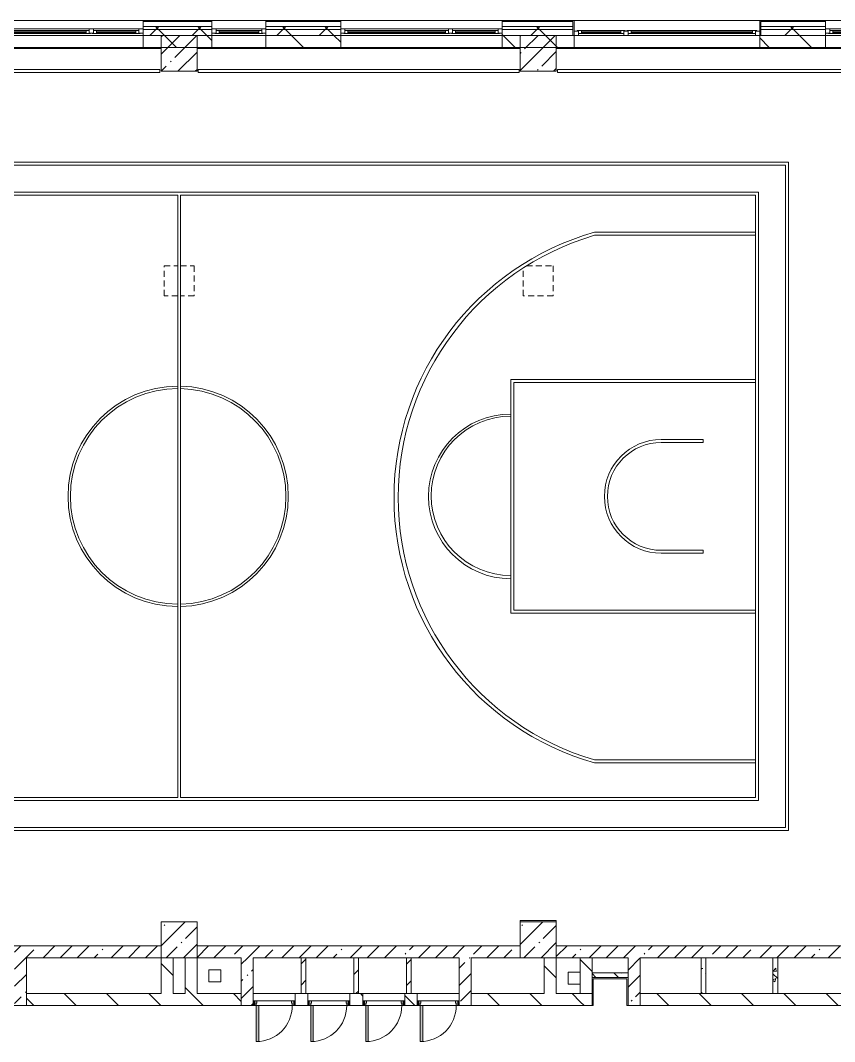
# Model space of a CAD drawing. Header units: millimetres. Extents: x 81609 to 272668, y -8553 to 29000.
# Drawn here: x 197468 to 211068, y 10300 to 27350 of the extents above; entities that cross this region are included whole.
import ezdxf

# ---------------------------------------------------------------- set-up
doc = ezdxf.new("R2010")
doc.units = ezdxf.units.MM
doc.linetypes.add('200_ШТРИХ__ш1_п0_6_', pattern=[160, 100, -60])
for name, color, linetype, lineweight in [('A-DETL-MBND-1', 7, '200_ШТРИХ__ш1_п0_6_', 9), ('A-GLAZ-3', 7, 'Continuous', 5), ('A-WALL', 7, 'Continuous', 9), ('A-WALL-2', 7, 'Continuous', 5), ('I-WALL-3', 7, 'Continuous', 5), ('S-COLS-1', 7, 'Continuous', 5)]:
    doc.layers.add(name, color=color, linetype=linetype, lineweight=lineweight)
for name, color, linetype, lineweight, true_color in [('A-DOOR-4', 7, 'Continuous', 5, 0xe2e2e2), ('A-DOOR-5', 7, 'Continuous', 5, 0xaaaaaa), ('A-DOOR-FRAM-2', 7, 'Continuous', 5, 0xe2e2e2), ('A-DOOR-FRAM-4', 7, 'Continuous', 5, 0xaaaaaa), ('A-FLOR-1', 7, 'Continuous', 5, 0xaaaaaa), ('I-WALL-5', 7, 'Continuous', 5, 0x787878)]:
    doc.layers.add(name, color=color, linetype=linetype, lineweight=lineweight, true_color=true_color)
pattern_1 = [(135, (145658, 0), (-353.5534, -353.5534), [])]
pattern_2 = [(45, (145658, 0), (-285.1231, 285.1231), []), (45, (145943.1, 0), (-285.1231, 285.1231), [504.031, -100.806, 16.764, -84.042])]
pattern_3 = [(45, (145658, 0), (-353.5534, 353.5534), []), (135, (145658, 0), (-353.5534, -353.5534), [])]
pattern_4 = [(135, (145658, 0), (-377.1708, -377.1708), [533.4, -88.9, 17.78, -88.9]), (135, (145658, 376.94), (-377.1708, -377.1708), []), (50, (145658, 0), (637.6445, -55.7866), [66.675, -733.425]), (355, (145658, 0), (-123.3494, 668.699), [53.34, -586.74]), (100.451, (145711.1, -4.65), (514.299, 612.908), [56.665, -623.315]), (46.184, (145658, 177.8), (948.776, -147.15), [100.012, -1100.137]), (96.636, (145737.05, 165.5), (830.909, 865.997), [84.998, -934.973]), (351.184, (145658, 177.8), (830.918, 865.988), [80.01, -880.11]), (21, (145746.9, 133.35), (530.6506, -357.9283), [66.675, -733.425]), (326, (145746.9, 133.35), (216.308, 644.6585), [53.34, -586.74]), (71.451, (145791.1, 103.5), (746.9596, 286.7243), [56.665, -623.315]), (37.5, (145657.99, 0), (10.8105, 295.9426), [16.764, -562.864, 16.764, -578.866, -588.962]), (37.5, (145657.99, 0), (10.8105, 295.9426), [-1175.258, 16.764, -572.198]), (7.5, (145658, 0), (233.8692, 350.6318), [16.764, -322.834, 16.764, -549.529, -224.472]), (7.5, (145658, 0), (233.8692, 350.6318), [-905.891, 16.764, -207.708]), (327.5, (145459.74, 0), (474.5678, -20.0513), [16.764, -205.486, 16.764, -676.656, -920.115]), (327.5, (145459.74, 0), (474.5678, -20.0513), [-915.67, 16.764, -903.351]), (317.5, (145370.84, 0), (518.4522, 88.9934), [16.764, -272.161, 16.764, -443.738, -653.415]), (317.5, (145370.84, 0), (518.4522, 88.9934), [-749.427, 16.764, -636.651])]
pattern_5 = [(45, (145657.99, 0), (-176.7767, 176.7767), [])]
pattern_6 = [(135, (1951.41, 164.685), (-14.14214, -14.14214), []), (225, (1951.41, 164.685), (14.14214, -14.14214), [])]
pattern_7 = [(45, (-171.384, 164.685), (-14.1421, 14.1421), []), (135, (-171.384, 164.685), (-14.1421, -14.1421), [])]

# ---------------------------------------------------------------- blocks, each defined once
blk = doc.blocks.new('BSC_Колонна _Прямоугольная - 600х600-23205375-2_9_3_птичка')
at = {"layer": 'S-COLS-1'}
h = blk.add_hatch(dxfattribs=at)
h.set_pattern_fill('FP_81', color=256, style=0, pattern_type=2)
h.set_pattern_definition([(45, (-54460, -12000), (-285.123, 285.123), []), (45, (-54174.88, -12000), (-285.123, 285.123), [504.031, -100.806, 16.764, -84.042])])
h.paths.add_polyline_path([(-300, -300), (300, -300), (300, 300), (-300, 300)])
for p, q in [((300, 300), (-300, 300)), ((-300, 300), (-300, -300)), ((300, -300), (300, 300)), ((-300, -300), (300, -300))]:
    blk.add_line(p, q, dxfattribs=at)
blk = doc.blocks.new('BSC_Колонна _Прямоугольная - 600х600-V233-2_9_3_птичка')
at = {"layer": 'S-COLS-1'}
h = blk.add_hatch(dxfattribs=at)
h.set_pattern_fill('FP_94', color=256, style=0, pattern_type=2)
h.set_pattern_definition([(45, (-60460, -12000), (-285.1231, 285.1231), []), (45, (-60174.88, -12000), (-285.1231, 285.1231), [504.031, -100.806, 16.764, -84.042])])
h.paths.add_polyline_path([(-300, -300), (300, -300), (300, 300), (-300, 300), (-300, -201)])
for p, q in [((300, 300), (-300, 300)), ((-300, 300), (-300, -300)), ((300, -300), (300, 300)), ((-300, -300), (300, -300))]:
    blk.add_line(p, q, dxfattribs=at)
blk = doc.blocks.new('120_Окно_СКБ_2Ст - 120_Окно_СКБ_2Ст 2700х2500 _мал створка справа_ 2-23206922-2_9_3_птичка')
at = {"layer": 'A-GLAZ-3'}
for p, q in [((-1350, -75), (-1350, -5)), ((-1350, -5), (-1280, -5)), ((1350, -5), (-1350, -5)), ((-1280, -75), (-1350, -75)), ((-1350, -75), (-1300, -75)), ((-1280, -75), (-1300, -75)), ((-1300, -75), (-1300, -85)), ((-1300, -85), (470, -85)), ((470, -85), (-1300, -85)), ((-1280, -5), (-1280, -75)), ((450, -35), (-1280, -35)), ((-1280, -35), (-1280, -75)), ((-1230, -85), (-1230, -35)), ((-1230, -55), (400, -55)), ((400, -65), (-1230, -65)), ((400, -85), (400, -35)), ((450, -75), (450, -5)), ((450, -5), (520, -5)), ((450, -75), (450, -35)), ((520, -75), (450, -75)), ((470, -75), (450, -75)), ((470, -75), (500, -75)), ((470, -85), (470, -75)), ((520, -75), (500, -75)), ((500, -75), (500, -85)), ((500, -85), (1300, -85)), ((1300, -85), (500, -85)), ((520, -5), (520, -75)), ((1280, -35), (520, -35)), ((520, -35), (520, -75)), ((570, -85), (570, -35)), ((570, -55), (1230, -55)), ((1230, -65), (570, -65)), ((1230, -85), (1230, -35)), ((1280, -75), (1280, -5)), ((1280, -5), (1350, -5)), ((1280, -75), (1280, -35)), ((1350, -75), (1280, -75)), ((1300, -75), (1280, -75)), ((1300, -75), (1350, -75)), ((1300, -85), (1300, -75)), ((1350, -5), (1350, -75))]:
    blk.add_line(p, q, dxfattribs=at)
blk = doc.blocks.new('120_Окно_СКБ_2Ст - 120_Окно_СКБ_2Ст 3100х2500 _мал_створка слева_ 2-19089248-2_9_3_птичка')
at = {"layer": 'A-GLAZ-3'}
for p, q in [((-1550, -75), (-1550, -5)), ((-1550, -5), (-1480, -5)), ((1550, -5), (-1550, -5)), ((-1480, -75), (-1550, -75)), ((-1550, -75), (-1500, -75)), ((-1480, -75), (-1500, -75)), ((-1500, -75), (-1500, -85)), ((-1500, -85), (670, -85)), ((670, -85), (-1500, -85)), ((-1480, -5), (-1480, -75)), ((650, -35), (-1480, -35)), ((-1480, -35), (-1480, -75)), ((-1430, -85), (-1430, -35)), ((-1430, -55), (600, -55)), ((600, -65), (-1430, -65)), ((600, -85), (600, -35)), ((650, -75), (650, -5)), ((650, -5), (720, -5)), ((650, -75), (650, -35)), ((720, -75), (650, -75)), ((670, -75), (650, -75)), ((670, -75), (700, -75)), ((670, -85), (670, -75)), ((720, -75), (700, -75)), ((700, -75), (700, -85)), ((700, -85), (1500, -85)), ((1500, -85), (700, -85)), ((720, -5), (720, -75)), ((1480, -35), (720, -35)), ((720, -35), (720, -75)), ((770, -85), (770, -35)), ((770, -55), (1430, -55)), ((1430, -65), (770, -65)), ((1430, -85), (1430, -35)), ((1480, -75), (1480, -5)), ((1480, -5), (1550, -5)), ((1480, -75), (1480, -35)), ((1550, -75), (1480, -75)), ((1500, -75), (1480, -75)), ((1500, -75), (1550, -75)), ((1500, -85), (1500, -75)), ((1550, -5), (1550, -75))]:
    blk.add_line(p, q, dxfattribs=at)
blk = doc.blocks.new('120_Окно_СКБ_2Ст - 120_Окно_СКБ_2Ст 3100х2500 _мал_створка слева_-22274797-2_9_3_птичка')
at = {"layer": 'A-GLAZ-3'}
for p, q in [((-1550, 45), (-1550, 115)), ((-1550, 115), (-1480, 115)), ((1550, 115), (-1550, 115)), ((-1480, 45), (-1550, 45)), ((-1550, 45), (-1500, 45)), ((-1480, 45), (-1500, 45)), ((-1500, 45), (-1500, 35)), ((-1500, 35), (670, 35)), ((670, 35), (-1500, 35)), ((-1480, 115), (-1480, 45)), ((650, 85), (-1480, 85)), ((-1480, 85), (-1480, 45)), ((-1430, 35), (-1430, 85)), ((-1430, 65), (600, 65)), ((600, 55), (-1430, 55)), ((600, 35), (600, 85)), ((650, 45), (650, 115)), ((650, 115), (720, 115)), ((650, 45), (650, 85)), ((720, 45), (650, 45)), ((670, 45), (650, 45)), ((670, 45), (700, 45)), ((670, 35), (670, 45)), ((720, 45), (700, 45)), ((700, 45), (700, 35)), ((700, 35), (1500, 35)), ((1500, 35), (700, 35)), ((720, 115), (720, 45)), ((1480, 85), (720, 85)), ((720, 85), (720, 45)), ((770, 35), (770, 85)), ((770, 65), (1430, 65)), ((1430, 55), (770, 55)), ((1430, 35), (1430, 85)), ((1480, 45), (1480, 115)), ((1480, 115), (1550, 115)), ((1480, 45), (1480, 85)), ((1550, 45), (1480, 45)), ((1500, 45), (1480, 45)), ((1500, 45), (1550, 45)), ((1500, 35), (1500, 45)), ((1550, 115), (1550, 45))]:
    blk.add_line(p, q, dxfattribs=at)
blk = doc.blocks.new('BSC_Колонна _Прямоугольная - 500х500-33455413-2_9_3_птичка')
at = {"layer": 'A-DETL-MBND-1'}
for p, q in [((-250, 250), (-23, 250)), ((-250, -250), (-250, 250)), ((27, 250), (250, 250)), ((250, 250), (250, -250)), ((-23, -250), (-250, -250)), ((250, -250), (27, -250))]:
    blk.add_line(p, q, dxfattribs=at)
blk = doc.blocks.new('120_Окно_СКБ_1Ст - 120_Окно_СКБ_1Ст 900х2500_h_-19906774-2_9_3_птичка')
at = {"layer": 'A-GLAZ-3'}
for p, q in [((-450, -75), (-450, -5)), ((-450, -5), (-380, -5)), ((450, -5), (-450, -5)), ((-380, -75), (-450, -75)), ((-450, -75), (-400, -75)), ((-380, -75), (-400, -75)), ((-400, -75), (-400, -85)), ((-400, -85), (400, -85)), ((400, -85), (-400, -85)), ((-380, -5), (-380, -75)), ((380, -35), (-380, -35)), ((-380, -35), (-380, -75)), ((-330, -85), (-330, -35)), ((-330, -55), (330, -55)), ((330, -65), (-330, -65)), ((330, -85), (330, -35)), ((380, -75), (380, -5)), ((380, -5), (450, -5)), ((380, -75), (380, -35)), ((450, -75), (380, -75)), ((400, -75), (380, -75)), ((400, -75), (450, -75)), ((400, -85), (400, -75)), ((450, -5), (450, -75))]:
    blk.add_line(p, q, dxfattribs=at)
blk = doc.blocks.new('110_Дверь_СКБ_1Ст - д-18 700x2100h_Технический шкаф ЭОМ и СС-V286-2_9_3_птичка')
at = {"layer": 'A-DOOR-4'}
h = blk.add_hatch(color=256, dxfattribs=at)
h.paths.add_polyline_path([(-312.5, 100), (-312.5, 20), (-277.5, 20), (-277.5, 60), (-287.5, 60), (-287.5, 100), (-300.5, 100)])
h.paths.add_polyline_path([(312.5, 100), (312.5, 60), (302.5, 60), (302.5, 20), (337.5, 20), (337.5, 100)])
at = {"layer": 'A-DOOR-5'}
h = blk.add_hatch(dxfattribs=at)
h.set_pattern_fill('FP_26', color=256, style=0, pattern_type=2)
h.set_pattern_definition(pattern_6)
h.paths.add_polyline_path([(362.5, 100), (337.5, 100), (337.5, 20), (362.5, 20)])
at = {"layer": 'A-DOOR-FRAM-2'}
blk.add_hatch(color=256, dxfattribs=at).paths.add_polyline_path([(272.5, 700), (272.5, 100), (312.5, 100), (312.5, 700)])
at = {"layer": 'A-DOOR-FRAM-4'}
h = blk.add_hatch(dxfattribs=at)
h.set_pattern_fill('FP_27', color=256, style=0, pattern_type=2)
h.set_pattern_definition(pattern_7)
h.paths.add_polyline_path([(-312.5, 100), (-337.5, 100), (-337.5, 20), (-312.5, 20)])
at = {"layer": 'A-DOOR-5'}
for p, q in [((312.5, 700), (272.5, 700)), ((272.5, 700), (272.5, 100)), ((312.5, 100), (312.5, 700)), ((272.5, 100), (312.5, 100))]:
    blk.add_line(p, q, dxfattribs=at)
blk.add_arc((312.5, 100), 600, 90, 180, dxfattribs=at)
at = {"layer": 'A-DOOR-FRAM-4'}
for p, q in [((-312.5, 100), (-337.5, 100)), ((-337.5, 100), (-337.5, 20)), ((-337.5, 20), (-312.5, 20)), ((-287.5, 100), (-312.5, 100)), ((-312.5, 100), (-312.5, 20)), ((-312.5, 20), (-312.5, 100)), ((-312.5, 20), (-277.5, 20)), ((-287.5, 60), (-287.5, 100)), ((-287.5, 100), (272.5, 100)), ((-277.5, 60), (-287.5, 60)), ((-277.5, 20), (-277.5, 60)), ((302.5, 20), (-277.5, 20)), ((312.5, 60), (302.5, 60)), ((302.5, 60), (302.5, 20)), ((302.5, 20), (337.5, 20)), ((312.5, 100), (312.5, 60)), ((337.5, 100), (312.5, 100)), ((337.5, 20), (337.5, 100)), ((362.5, 100), (337.5, 100)), ((337.5, 100), (337.5, 20)), ((337.5, 20), (362.5, 20)), ((362.5, 20), (362.5, 100))]:
    blk.add_line(p, q, dxfattribs=at)
blk = doc.blocks.new('110_Дверь_СКБ_1Ст - д-18 700x2100h_Технический шкаф ЭОМ и СС-V287-2_9_3_птичка')
at = {"layer": 'A-DOOR-4'}
h = blk.add_hatch(color=256, dxfattribs=at)
h.paths.add_polyline_path([(312.5, 100), (312.5, 60), (302.5, 60), (302.5, 20), (337.5, 20), (337.5, 100)])
h.paths.add_polyline_path([(-287.5, 100), (-312.5, 100), (-312.5, 20), (-277.5, 20), (-277.5, 60), (-287.5, 60)])
at = {"layer": 'A-DOOR-5'}
h = blk.add_hatch(dxfattribs=at)
h.set_pattern_fill('FP_26', color=256, style=0, pattern_type=2)
h.set_pattern_definition(pattern_6)
h.paths.add_polyline_path([(362.5, 100), (337.5, 100), (337.5, 20), (362.5, 20)])
at = {"layer": 'A-DOOR-FRAM-2'}
blk.add_hatch(color=256, dxfattribs=at).paths.add_polyline_path([(272.5, 700), (272.5, 100), (312.5, 100), (312.5, 700)])
at = {"layer": 'A-DOOR-FRAM-4'}
h = blk.add_hatch(dxfattribs=at)
h.set_pattern_fill('FP_27', color=256, style=0, pattern_type=2)
h.set_pattern_definition(pattern_7)
h.paths.add_polyline_path([(-318, 100), (-337.5, 100), (-337.5, 20), (-312.5, 20), (-312.5, 100)])
at = {"layer": 'A-DOOR-5'}
for p, q in [((312.5, 700), (272.5, 700)), ((272.5, 700), (272.5, 100)), ((312.5, 100), (312.5, 700)), ((272.5, 100), (312.5, 100))]:
    blk.add_line(p, q, dxfattribs=at)
blk.add_arc((312.5, 100), 600, 90, 180, dxfattribs=at)
at = {"layer": 'A-DOOR-FRAM-4'}
for p, q in [((-312.5, 100), (-337.5, 100)), ((-337.5, 100), (-337.5, 20)), ((-337.5, 20), (-312.5, 20)), ((-287.5, 100), (-312.5, 100)), ((-312.5, 100), (-312.5, 20)), ((-312.5, 20), (-312.5, 100)), ((-312.5, 20), (-277.5, 20)), ((-287.5, 60), (-287.5, 100)), ((-287.5, 100), (272.5, 100)), ((-277.5, 60), (-287.5, 60)), ((-277.5, 20), (-277.5, 60)), ((302.5, 20), (-277.5, 20)), ((312.5, 60), (302.5, 60)), ((302.5, 60), (302.5, 20)), ((302.5, 20), (337.5, 20)), ((312.5, 100), (312.5, 60)), ((337.5, 100), (312.5, 100)), ((337.5, 20), (337.5, 100)), ((362.5, 100), (337.5, 100)), ((337.5, 100), (337.5, 20)), ((337.5, 20), (362.5, 20)), ((362.5, 20), (362.5, 100))]:
    blk.add_line(p, q, dxfattribs=at)
blk = doc.blocks.new('BSC_Колонна _Прямоугольная - 500х500-V298-2_9_3_птичка')
at = {"layer": 'A-DETL-MBND-1'}
for p, q in [((-250, -250), (-250, 216)), ((-198, 250), (250, 250)), ((250, 250), (250, -250)), ((250, -250), (-250, -250))]:
    blk.add_line(p, q, dxfattribs=at)

msp = doc.modelspace()

# ---------------------------------------------------------------- hatches: boundary and pattern name
at = {"layer": 'A-WALL-2'}
h = msp.add_hatch(dxfattribs=at)
h.set_pattern_fill('FP_68', color=256, style=0, pattern_type=2)
h.set_pattern_definition(pattern_3)
h.paths.add_polyline_path([(230518, 27200), (230518, 27250), (226008, 27250), (226008, 27200), (229846.6, 27200)])
h.paths.add_polyline_path([(222426.5, 27200), (223508, 27200), (223508, 27250), (221998, 27250), (221998, 27200)])
h.paths.add_polyline_path([(209838, 27200), (210918, 27200), (210918, 27250), (209838, 27250)])
h.paths.add_polyline_path([(213151.3, 27200), (213618, 27200), (213615, 27250), (211818, 27250), (211818, 27200), (212223.7, 27200)])
h.paths.add_polyline_path([(214518, 27200), (219898, 27200), (219898, 27250), (214518, 27250)])
h.paths.add_polyline_path([(202021, 27200), (202818, 27200), (202818, 27250), (201567.9, 27250), (201567.9, 27200)])
h.paths.add_polyline_path([(200166, 27200), (200667.9, 27200), (200667.9, 27250), (199518.2, 27250), (199518.2, 27200)])
h.paths.add_polyline_path([(205518, 27200), (206698, 27200), (206698, 27250), (205518, 27250)])
h.paths.add_polyline_path([(195528.4, 27200), (196418.2, 27200), (196418.2, 27250), (195318.3, 27250), (195318.3, 27200)])
h.paths.add_polyline_path([(194418.3, 27200), (194418.3, 27250), (193165, 27250), (193165, 27200), (193673.3, 27200)])
h.paths.add_polyline_path([(190065, 27200), (190065, 27250), (187668, 27250), (187668, 27200), (189035.7, 27200)])
h = msp.add_hatch(dxfattribs=at)
h.set_pattern_fill('FP_68', color=256, style=0, pattern_type=2)
h.set_pattern_definition(pattern_3)
h.paths.add_polyline_path([(229858, 27100), (230518, 27100), (230518, 27200), (226008, 27200), (226008, 27100), (229846.6, 27100)])
h.paths.add_polyline_path([(212223.7, 27100), (213618, 27100), (213615, 27200), (211818, 27200), (211818, 27100)])
h.paths.add_polyline_path([(210918, 27100), (210918, 27200), (209838, 27200), (209838, 27100), (210613.2, 27100)])
h.paths.add_polyline_path([(223508, 27100), (223508, 27200), (221998, 27200), (221998, 27100), (223354, 27100)])
h.paths.add_polyline_path([(214518, 27100), (219898, 27100), (219898, 27200), (214518, 27200)])
h.paths.add_polyline_path([(206658.6, 27100), (206698, 27100), (206698, 27200), (205518, 27200), (205518, 27100), (206413.2, 27100)])
h.paths.add_polyline_path([(199518.2, 27100), (200667.9, 27100), (200667.9, 27200), (199518.2, 27200)])
h.paths.add_polyline_path([(202484.8, 27100), (202818, 27100), (202818, 27200), (201567.9, 27200), (201567.9, 27100), (202021, 27100)])
h.paths.add_polyline_path([(194418.3, 27100), (194418.3, 27200), (193165, 27200), (193165, 27100), (193673.3, 27100)])
h.paths.add_polyline_path([(190065, 27100), (190065, 27200), (187718, 27200), (187718, 27100), (189035.7, 27100)])
h.paths.add_polyline_path([(195318.3, 27100), (196418.2, 27100), (196418.2, 27200), (195318.3, 27200)])
at = {"layer": 'I-WALL-3'}
h = msp.add_hatch(dxfattribs=at)
h.set_pattern_fill('FP_79', color=256, style=0, pattern_type=2)
h.set_pattern_definition(pattern_1)
h.paths.add_polyline_path([(227064.1, 26900), (229858, 26900), (229858, 27100), (226808, 27100), (226808, 26900)])
h.paths.add_polyline_path([(226308, 26900), (226308, 27100), (226008, 27100), (226008, 26900), (226136.5, 26900)])
h.paths.add_polyline_path([(215933.8, 26900), (215968, 26900), (215968, 27100), (214518, 27100), (214518, 26900), (215006.3, 26900)])
h.paths.add_polyline_path([(216861.3, 26900), (219198, 26900), (219198, 27100), (216468, 27100), (216468, 26900)])
h.paths.add_polyline_path([(212418, 26900), (213618, 26900), (213615, 27100), (212418, 27100)])
h.paths.add_polyline_path([(221998, 26900), (222408, 26900), (222408, 27100), (221998, 27100)])
h.paths.add_polyline_path([(223508, 26900), (223508, 27100), (222908, 27100), (222908, 26900), (223354, 26900)])
h.paths.add_polyline_path([(219898, 26900), (219898, 27100), (219698, 27100), (219698, 26900)])
h.paths.add_polyline_path([(201567.9, 26900), (202818, 26900), (202818, 27100), (201567.9, 27100)])
h.paths.add_polyline_path([(205518, 26900), (206718, 26900), (206718, 27100), (205518, 27100)])
h.paths.add_polyline_path([(200166, 26900), (200667.9, 26900), (200667.9, 27100), (199518.2, 27100), (199518.2, 26900)])
h.paths.add_polyline_path([(210122.8, 26900), (210918, 26900), (210918, 27100), (209818, 27100), (209818, 26900)])
h.paths.add_polyline_path([(196022.8, 26900), (196418.2, 26900), (196418.2, 27100), (196022.8, 27100)])
h = msp.add_hatch(dxfattribs=at)
h.set_pattern_fill('FP_76', color=256, style=0, pattern_type=2)
h.set_pattern_definition(pattern_2)
h.paths.add_polyline_path([(197368, 10900), (197568, 10900), (197568, 11900), (197368, 11900), (197368, 11100)])
h = msp.add_hatch(dxfattribs=at)
h.set_pattern_fill('FP_76', color=256, style=0, pattern_type=2)
h.set_pattern_definition(pattern_2)
h.paths.add_polyline_path([(199818, 11700), (199818, 11900), (197568, 11900), (197568, 11700), (198310.9, 11700)])
h = msp.add_hatch(dxfattribs=at)
h.set_pattern_fill('FP_76', color=256, style=0, pattern_type=2)
h.set_pattern_definition(pattern_2)
h.paths.add_polyline_path([(201358, 11700), (205818, 11700), (205818, 11900), (200418, 11900), (200418, 11700), (201158, 11700)])
h.paths.add_polyline_path([(207586.1, 11700), (211818, 11700), (211818, 11900), (206418, 11900), (206418, 11700), (207018, 11700)])
h = msp.add_hatch(dxfattribs=at)
h.set_pattern_fill('FP_79', color=256, style=0, pattern_type=2)
h.set_pattern_definition(pattern_1)
h.paths.add_polyline_path([(200018, 11100), (200018, 11700), (199818, 11700), (199818, 11100)])
h = msp.add_hatch(dxfattribs=at)
h.set_pattern_fill('FP_79', color=256, style=0, pattern_type=2)
h.set_pattern_definition(pattern_1)
h.paths.add_polyline_path([(200218, 11100), (200418, 11100), (200418, 11700), (200218, 11700), (200218, 11221)])
h = msp.add_hatch(dxfattribs=at)
h.set_pattern_fill('FP_76', color=256, style=0, pattern_type=2)
h.set_pattern_definition(pattern_2)
h.paths.add_polyline_path([(201158, 10900), (201358, 10900), (201358, 11700), (201158, 11700), (201158, 10980)])
h = msp.add_hatch(dxfattribs=at)
h.set_pattern_fill('FP_80', color=256, style=0, pattern_type=2)
h.set_pattern_definition(pattern_5)
h.paths.add_polyline_path([(202237.2, 11100), (202237.2, 11700), (202157.2, 11700), (202157.2, 11100)])
h = msp.add_hatch(dxfattribs=at)
h.set_pattern_fill('FP_80', color=256, style=0, pattern_type=2)
h.set_pattern_definition(pattern_5)
h.paths.add_polyline_path([(203117.2, 11100), (203117.2, 11700), (203037.2, 11700), (203037.2, 11100)])
h = msp.add_hatch(dxfattribs=at)
h.set_pattern_fill('FP_80', color=256, style=0, pattern_type=2)
h.set_pattern_definition(pattern_5)
h.paths.add_polyline_path([(203997.2, 11100), (203997.2, 11700), (203917.2, 11700), (203917.2, 11100)])
h = msp.add_hatch(dxfattribs=at)
h.set_pattern_fill('FP_76', color=256, style=0, pattern_type=2)
h.set_pattern_definition(pattern_2)
h.paths.add_polyline_path([(204998, 10900), (204998, 11700), (204798, 11700), (204803.6, 10900)])
h = msp.add_hatch(dxfattribs=at)
h.set_pattern_fill('FP_79', color=256, style=0, pattern_type=2)
h.set_pattern_definition(pattern_1)
h.paths.add_polyline_path([(206418, 11100), (206418, 11700), (206218, 11700), (206218, 11100)])
h = msp.add_hatch(dxfattribs=at)
h.set_pattern_fill('FP_79', color=256, style=0, pattern_type=2)
h.set_pattern_definition(pattern_1)
h.paths.add_polyline_path([(207018, 11100), (207018, 11700), (206818, 11700), (206818, 11100)])
h = msp.add_hatch(dxfattribs=at)
h.set_pattern_fill('FP_79', color=256, style=0, pattern_type=2)
h.set_pattern_definition(pattern_1)
h.paths.add_polyline_path([(206818, 10900), (207018, 10900), (207018, 11700), (206818, 11700), (206818, 11100)])
h = msp.add_hatch(dxfattribs=at)
h.set_pattern_fill('FP_76', color=256, style=0, pattern_type=2)
h.set_pattern_definition(pattern_2)
h.paths.add_polyline_path([(207618, 10900), (207818, 10900), (207818, 11700), (207618, 11700), (207618, 11100)])
h = msp.add_hatch(dxfattribs=at)
h.set_pattern_fill('FP_79', color=256, style=0, pattern_type=2)
h.set_pattern_definition(pattern_1)
h.paths.add_polyline_path([(206818, 10900), (206818, 11100), (204998, 11100), (204998, 10900), (205731.1, 10900)])
h.paths.add_polyline_path([(200166, 10900), (201158, 10900), (201158, 11100), (197568, 11100), (197568, 10900), (198310.9, 10900)])
h.paths.add_polyline_path([(202058, 10900), (202268, 10900), (202268, 11100), (202058, 11100), (202058, 10980)])
h.paths.add_polyline_path([(203888, 10900), (204098, 10900), (204098, 11100), (203888, 11100), (203888, 10980)])
h.paths.add_polyline_path([(203188, 10900), (203188, 11100), (202968, 11100), (202968, 10900)])
h.paths.add_polyline_path([(192918.7, 10900), (197368, 10900), (197368, 11100), (192918.7, 11100)])
h = msp.add_hatch(dxfattribs=at)
h.set_pattern_fill('FP_79', color=256, style=0, pattern_type=2)
h.set_pattern_definition(pattern_1)
h.paths.add_polyline_path([(212218, 10900), (212218, 11100), (207818, 11100), (207818, 10900), (209441.2, 10900)])
at = {"layer": 'I-WALL-5'}
h = msp.add_hatch(dxfattribs=at)
h.set_pattern_fill('FP_83', color=256, style=0, pattern_type=2)
h.set_pattern_definition(pattern_4)
h.paths.add_polyline_path([(208918, 11100), (208918, 11700), (208838, 11700), (208838, 11100)])
h = msp.add_hatch(dxfattribs=at)
h.set_pattern_fill('FP_83', color=256, style=0, pattern_type=2)
h.set_pattern_definition(pattern_4)
h.paths.add_polyline_path([(210118, 11100), (210118, 11700), (210038, 11700), (210038, 11100)])
h = msp.add_hatch(dxfattribs=at)
h.set_pattern_fill('FP_83', color=256, style=0, pattern_type=2)
h.set_pattern_definition(pattern_4)
h.paths.add_polyline_path([(207618, 11370), (207618, 11450), (207018, 11450), (207018, 11370), (207586.1, 11370)])
at = {"layer": 'S-COLS-1'}
h = msp.add_hatch(dxfattribs=at)
h.set_pattern_fill('FP_76', color=256, style=0, pattern_type=2)
h.set_pattern_definition(pattern_2)
h.paths.add_polyline_path([(200418, 26500), (200418, 27100), (199818, 27100), (199818, 26500), (200166, 26500)])
h = msp.add_hatch(dxfattribs=at)
h.set_pattern_fill('FP_76', color=256, style=0, pattern_type=2)
h.set_pattern_definition(pattern_2)
h.paths.add_polyline_path([(206418, 26500), (206418, 27100), (205818, 27100), (205818, 26500)])

# ---------------------------------------------------------------- linework, layer by layer
at = {"layer": 'A-FLOR-1'}
for p, q in [((210298, 24981.3), (189941.6, 24981.3)), ((189991.6, 24931.3), (210248, 24931.3)), ((210248, 24931.3), (210248, 13874.4)), ((210298, 13824.4), (210298, 24981.3)), ((209798, 24481.3), (190441.6, 24481.3)), ((190491.6, 24431.3), (200094.8, 24431.3)), ((200094.8, 24431.3), (200094.8, 14374.4)), ((200144.8, 14374.4), (200144.8, 24431.3)), ((200144.8, 24431.3), (209748, 24431.3)), ((209748, 24431.3), (209748, 14374.4)), ((209798, 14324.4), (209798, 24481.3)), ((209748, 23812.8), (207058.3, 23812.8)), ((207058.3, 23762.8), (209748, 23762.8)), ((205658.3, 21352.8), (205658.3, 17452.8)), ((209748, 21352.8), (205658.3, 21352.8)), ((205708.3, 17502.8), (205708.3, 21302.8)), ((205708.3, 21302.8), (209748, 21302.8)), ((208873, 20352.8), (208173, 20352.8)), ((208173, 20302.8), (208873, 20302.8)), ((208873, 20302.8), (208873, 20352.8)), ((208873, 18502.8), (208173, 18502.8)), ((208173, 18452.8), (208873, 18452.8)), ((208873, 18452.8), (208873, 18502.8)), ((205658.3, 17452.8), (209748, 17452.8)), ((209748, 17502.8), (205708.3, 17502.8)), ((209748, 15002.8), (207058.3, 15002.8)), ((207058.3, 14952.8), (209748, 14952.8)), ((190441.6, 14324.4), (209798, 14324.4)), ((200094.8, 14374.4), (190491.6, 14374.4)), ((209748, 14374.4), (200144.8, 14374.4)), ((189941.6, 13824.4), (210298, 13824.4)), ((210248, 13874.4), (189991.6, 13874.4)), ((205818, 12300), (205818, 12320)), ((205818, 12320), (206418, 12320)), ((206418, 12320), (206418, 12300)), ((200618, 11500), (200818, 11500)), ((200618, 11300), (200618, 11500)), ((200818, 11500), (200818, 11300)), ((206618, 11457), (206818, 11457)), ((206618, 11257), (206618, 11457)), ((200818, 11300), (200618, 11300)), ((206818, 11257), (206618, 11257)), ((207597, 11350), (207038, 11350)), ((207038, 11350), (207038, 10900)), ((207597, 10900), (207597, 11350)), ((207038, 10900), (207018, 10900)), ((207618, 10900), (207597, 10900))]:
    msp.add_line(p, q, dxfattribs=at)
for centre, radius, start, end in [((208313, 19382.8), 4604.2, 105.81331, 254.18669), ((208342.5, 19382.8), 4564.4, 106.34112, 253.65888), ((200103.1, 19403.3), 1840, 90.26005, 180), ((200103.1, 19403.3), 1800, 90.26583, 180), ((200103.1, 19403.3), 1840, 0, 88.70133), ((200103.1, 19403.3), 1800, 0, 88.67247), ((205658.3, 19402.8), 1375, 90, 270), ((205658.3, 19411.7), 1330, 90, 270), ((208173, 19402.8), 950, 90, 270), ((208173, 19402.8), 900, 90, 270), ((200103.1, 19403.3), 1840, 180, 269.73995), ((200103.1, 19403.3), 1800, 180, 269.73417), ((200103.1, 19403.3), 1800, 271.32753, 360), ((200103.1, 19403.3), 1840, 271.29867, 360)]:
    msp.add_arc(centre, radius, start, end, dxfattribs=at)
at = {"layer": 'A-WALL'}
for p, q in [((200667.9, 27330), (199518.2, 27330)), ((202818, 27330), (201567.9, 27330)), ((206698, 27330), (205518, 27330)), ((206698, 27100), (206698, 27330)), ((209838, 27330), (209838, 27100)), ((210918, 27330), (209838, 27330)), ((200667.9, 27250), (199518.2, 27250)), ((200667.9, 27200), (199518.2, 27200)), ((202818, 27250), (201567.9, 27250)), ((202818, 27200), (201567.9, 27200)), ((206698, 27250), (205518, 27250)), ((206698, 27200), (205518, 27200)), ((210918, 27250), (209838, 27250)), ((210918, 27200), (209838, 27200)), ((200667.9, 27100), (199518.2, 27100)), ((202818, 27100), (201567.9, 27100)), ((206718, 27100), (205518, 27100)), ((210918, 27100), (209818, 27100)), ((202237.2, 11700), (202157.2, 11700)), ((203117.2, 11700), (203037.2, 11700)), ((203997.2, 11700), (203917.2, 11700)), ((207018, 11700), (206818, 11700)), ((208918, 11700), (208838, 11700)), ((210118, 11700), (210038, 11700)), ((207018, 11370), (207018, 11450)), ((207618, 11370), (207618, 11450)), ((197568, 10900), (197568, 11100)), ((201158, 10900), (201158, 11100)), ((202157.2, 11100), (202237.2, 11100)), ((203037.2, 11100), (203117.2, 11100)), ((203917.2, 11100), (203997.2, 11100)), ((204998, 10900), (204998, 11100)), ((207818, 10900), (207818, 11100)), ((208838, 11100), (208918, 11100)), ((210038, 11100), (210118, 11100))]:
    msp.add_line(p, q, dxfattribs=at)
at = {"layer": 'A-WALL-2'}
for p, q in [((238968, 27350), (195318.3, 27350)), ((199518.2, 27350), (199518.2, 27100)), ((200667.9, 27100), (200667.9, 27350)), ((201567.9, 27350), (201567.9, 27100)), ((202818, 27100), (202818, 27350)), ((205518, 27350), (205518, 27100)), ((206718, 27100), (206718, 27350)), ((209818, 27350), (209818, 27100)), ((210918, 27100), (210918, 27350))]:
    msp.add_line(p, q, dxfattribs=at)
at = {"layer": 'I-WALL-3'}
for p, q in [((196418.2, 27100), (199518.2, 27100)), ((199518.2, 27100), (199518.2, 26900)), ((200667.9, 26900), (200667.9, 27100)), ((200667.9, 27100), (201567.9, 27100)), ((201567.9, 27100), (201567.9, 26900)), ((202818, 26900), (202818, 27100)), ((202818, 27100), (205518, 27100)), ((205518, 27100), (205518, 26900)), ((206718, 26900), (206718, 27100)), ((206718, 27100), (209818, 27100)), ((209818, 27100), (209818, 26900)), ((210918, 26900), (210918, 27100)), ((210918, 27100), (211798, 27100)), ((199818, 26880), (194418, 26880)), ((211818, 26900), (196022.8, 26900)), ((205818, 26880), (200418, 26880)), ((211798, 26880), (206418, 26880)), ((194439.3, 26529), (199797, 26529)), ((199797, 26479), (194439.3, 26479)), ((199797, 26479), (199797, 26529)), ((200438, 26529), (205798, 26529)), ((200438, 26529), (200438, 26479)), ((205798, 26479), (200438, 26479)), ((205798, 26479), (205798, 26529)), ((206439, 26529), (211818, 26529)), ((206439, 26529), (206439, 26479)), ((211818.5, 26479), (206439, 26479)), ((199818, 11900), (194418, 11900)), ((205818, 11900), (200418, 11900)), ((211818, 11900), (206418, 11900)), ((197568, 11100), (197568, 11700)), ((197568, 11700), (199818, 11700)), ((199818, 11700), (199818, 11100)), ((200018, 11100), (200018, 11700)), ((200218, 11700), (200218, 11100)), ((200418, 11100), (200418, 11700)), ((200418, 11700), (201158, 11700)), ((201158, 11700), (201158, 11100)), ((201358, 10980), (201358, 11700)), ((201358, 11700), (202157.2, 11700)), ((202157.2, 11700), (202157.2, 11100)), ((202237.2, 11100), (202237.2, 11700)), ((202237.2, 11700), (203037.2, 11700)), ((203037.2, 11700), (203037.2, 11100)), ((203117.2, 11100), (203117.2, 11700)), ((203117.2, 11700), (203917.2, 11700)), ((203917.2, 11700), (203917.2, 11100)), ((203997.2, 11100), (203997.2, 11700)), ((203997.2, 11700), (204798, 11700)), ((204798, 11700), (204798, 10980)), ((204998, 11100), (204998, 11700)), ((204998, 11700), (205818, 11700)), ((206218, 11700), (206218, 11100)), ((206418, 11100), (206418, 11700)), ((206418, 11700), (206818, 11700)), ((206818, 11700), (206818, 11100)), ((207018, 11450), (207018, 11700)), ((207018, 11700), (207618, 11700)), ((207618, 11700), (207618, 11450)), ((207818, 11100), (207818, 11700)), ((207818, 11700), (208838, 11700)), ((208838, 11700), (208838, 11100)), ((208918, 11100), (208918, 11700)), ((208918, 11700), (210038, 11700)), ((210038, 11700), (210038, 11100)), ((210118, 11100), (210118, 11700)), ((210118, 11700), (211818, 11700)), ((207618, 11450), (207018, 11450)), ((207018, 10900), (207018, 11370)), ((207018, 11370), (207618, 11370)), ((207618, 11370), (207618, 10900)), ((199818, 11100), (197568, 11100)), ((200218, 11100), (200018, 11100)), ((201158, 11100), (200418, 11100)), ((201358, 11100), (202157.2, 11100)), ((202058, 11100), (202058, 10980)), ((202237.2, 11100), (203037.2, 11100)), ((202268, 10980), (202268, 11100)), ((202968, 11100), (202968, 10980)), ((203117.2, 11100), (203917.2, 11100)), ((203188, 10980), (203188, 11100)), ((203888, 11100), (203888, 10980)), ((203997.2, 11100), (204798, 11100)), ((204098, 10980), (204098, 11100)), ((206218, 11100), (204998, 11100)), ((207018, 11100), (206418, 11100)), ((208838, 11100), (207818, 11100)), ((210038, 11100), (208918, 11100)), ((212218, 11100), (210118, 11100)), ((192918.7, 10900), (201358, 10900)), ((202058, 10900), (202268, 10900)), ((202968, 10900), (203188, 10900)), ((203888, 10900), (204098, 10900)), ((204798, 10900), (207018, 10900)), ((207618, 10900), (212418, 10900))]:
    msp.add_line(p, q, dxfattribs=at)
at = {"layer": 'S-COLS-1'}
for p, q in [((200418, 27100), (199818, 27100)), ((199818, 27100), (199818, 26500)), ((200418, 26500), (200418, 27100)), ((206418, 27100), (205818, 27100)), ((205818, 27100), (205818, 26500)), ((206418, 26500), (206418, 27100)), ((199818, 26500), (200418, 26500)), ((205818, 26500), (206418, 26500))]:
    msp.add_line(p, q, dxfattribs=at)

# ---------------------------------------------------------------- block references
at = {"layer": 'A-DETL-MBND-1'}
for name, p in [('BSC_Колонна _Прямоугольная - 500х500-33455413-2_9_3_птичка', (200118, 23000)), ('BSC_Колонна _Прямоугольная - 500х500-V298-2_9_3_птичка', (206118, 23000))]:
    msp.add_blockref(name, p, dxfattribs=at)
at = {"layer": 'A-DOOR-5', "rotation": 180}
for name, p in [('110_Дверь_СКБ_1Ст - д-18 700x2100h_Технический шкаф ЭОМ и СС-V286-2_9_3_птичка', (201720.5, 11000)), ('110_Дверь_СКБ_1Ст - д-18 700x2100h_Технический шкаф ЭОМ и СС-V287-2_9_3_птичка', (202630.5, 11000)), ('110_Дверь_СКБ_1Ст - д-18 700x2100h_Технический шкаф ЭОМ и СС-V287-2_9_3_птичка', (203550.5, 11000)), ('110_Дверь_СКБ_1Ст - д-18 700x2100h_Технический шкаф ЭОМ и СС-V287-2_9_3_птичка', (204460.5, 11000))]:
    msp.add_blockref(name, p, dxfattribs=at)
at = {"layer": 'A-GLAZ-3'}
for name, p in [('120_Окно_СКБ_2Ст - 120_Окно_СКБ_2Ст 3100х2500 _мал_створка слева_ 2-19089248-2_9_3_птичка', (197968.2, 27215)), ('120_Окно_СКБ_1Ст - 120_Окно_СКБ_1Ст 900х2500_h_-19906774-2_9_3_птичка', (201117.9, 27215)), ('120_Окно_СКБ_2Ст - 120_Окно_СКБ_2Ст 2700х2500 _мал створка справа_ 2-23206922-2_9_3_птичка', (204168, 27215)), ('120_Окно_СКБ_1Ст - 120_Окно_СКБ_1Ст 900х2500_h_-19906774-2_9_3_птичка', (211368, 27215))]:
    msp.add_blockref(name, p, dxfattribs=at)
at = {"layer": 'A-GLAZ-3', "rotation": 180}
msp.add_blockref('120_Окно_СКБ_2Ст - 120_Окно_СКБ_2Ст 3100х2500 _мал_створка слева_-22274797-2_9_3_птичка', (208268, 27215), dxfattribs=at)
at = {"layer": 'S-COLS-1'}
for name, p in [('BSC_Колонна _Прямоугольная - 600х600-23205375-2_9_3_птичка', (200118, 12000)), ('BSC_Колонна _Прямоугольная - 600х600-V233-2_9_3_птичка', (206118, 12000))]:
    msp.add_blockref(name, p, dxfattribs=at)

doc.saveas('drawing.dxf')
